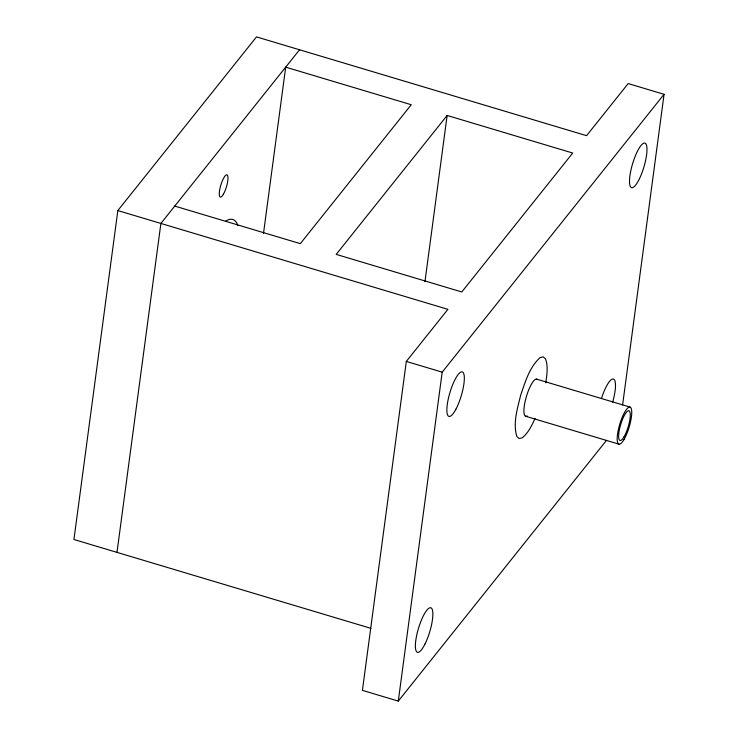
<?xml version="1.0" encoding="UTF-8"?>
<svg xmlns="http://www.w3.org/2000/svg" width="738" height="738" viewBox="0 0 738 738"><rect width="100%" height="100%" fill="white"/><g stroke="black" fill="none" stroke-linecap="round" stroke-linejoin="round"><path stroke-width="1.11" d="M622.604 404.968L664.062 94.307L628.176 83.569L586.581 135.672L256.501 36.9L117.831 210.561L73.938 539.496L370.9 628.352M116.991 552.384L160.884 223.448L299.554 49.787M263.503 233.383L285.689 67.149L411.26 104.722L300.329 243.651L174.749 206.077M117.831 210.561L447.911 309.333L406.315 361.426L362.423 690.362L398.299 701.1L606.525 440.328M424.959 281.695L447.136 115.46L572.716 153.034L461.776 291.962L336.205 254.389L447.136 115.46M398.299 701.1L442.191 372.164L664.062 94.307M545.696 382.828C546.959 374.969 548.279 366.592 545.548 358.908L543.242 356.86L540.105 357.607C529.349 367.247 525.281 381.98 520.668 395.19C517.495 408.501 512.753 422.892 516.812 436.499L519.118 438.538L522.255 437.8C528.408 432.828 531.83 425.42 535.05 418.381M536.36 379.055L629.948 407.053M406.315 361.426L442.191 372.164M525.401 416.177L618.979 444.175M601.461 398.502A23.229 5.886 -73.3 0 1 613.453 379.037A23.229 5.886 -73.3 0 1 612.651 402.127M225.496 221.289A85.174 21.586 -73.3 0 1 237.848 225.293M527.126 415.928A19.354 4.908 -73.3 0 1 525.724 398.99A19.354 4.908 -73.3 0 1 536.664 379.138M425.042 643.933A23.229 5.886 -73.3 0 0 431.176 607.955A23.229 5.886 -73.3 0 0 416.14 638.185A23.229 5.886 -73.3 0 0 425.042 643.933M455.899 409.239A23.229 5.886 -73.3 0 0 462.994 372.349A23.229 5.886 -73.3 0 0 447.892 400.789A23.229 5.886 -73.3 0 0 455.899 409.239M639.495 178.614A23.229 5.886 -73.3 0 0 645.095 143.2A23.229 5.886 -73.3 0 0 630.132 174.334A23.229 5.886 -73.3 0 0 639.495 178.614M223.485 194.057A11.614 2.943 -73.3 0 0 227.488 175.257A11.614 2.943 -73.3 0 0 219.933 188.55A11.614 2.943 -73.3 0 0 223.485 194.057M624.062 436.767A15.489 3.921 -73.3 0 0 629.689 411.509A15.489 3.921 -73.3 0 0 619.634 428.575A15.489 3.921 -73.3 0 0 624.062 436.767M623.97 439.553A19.354 4.908 -73.3 0 0 630.999 407.985A19.354 4.908 -73.3 0 0 618.426 429.313A19.354 4.908 -73.3 0 0 623.97 439.553"/></g></svg>
